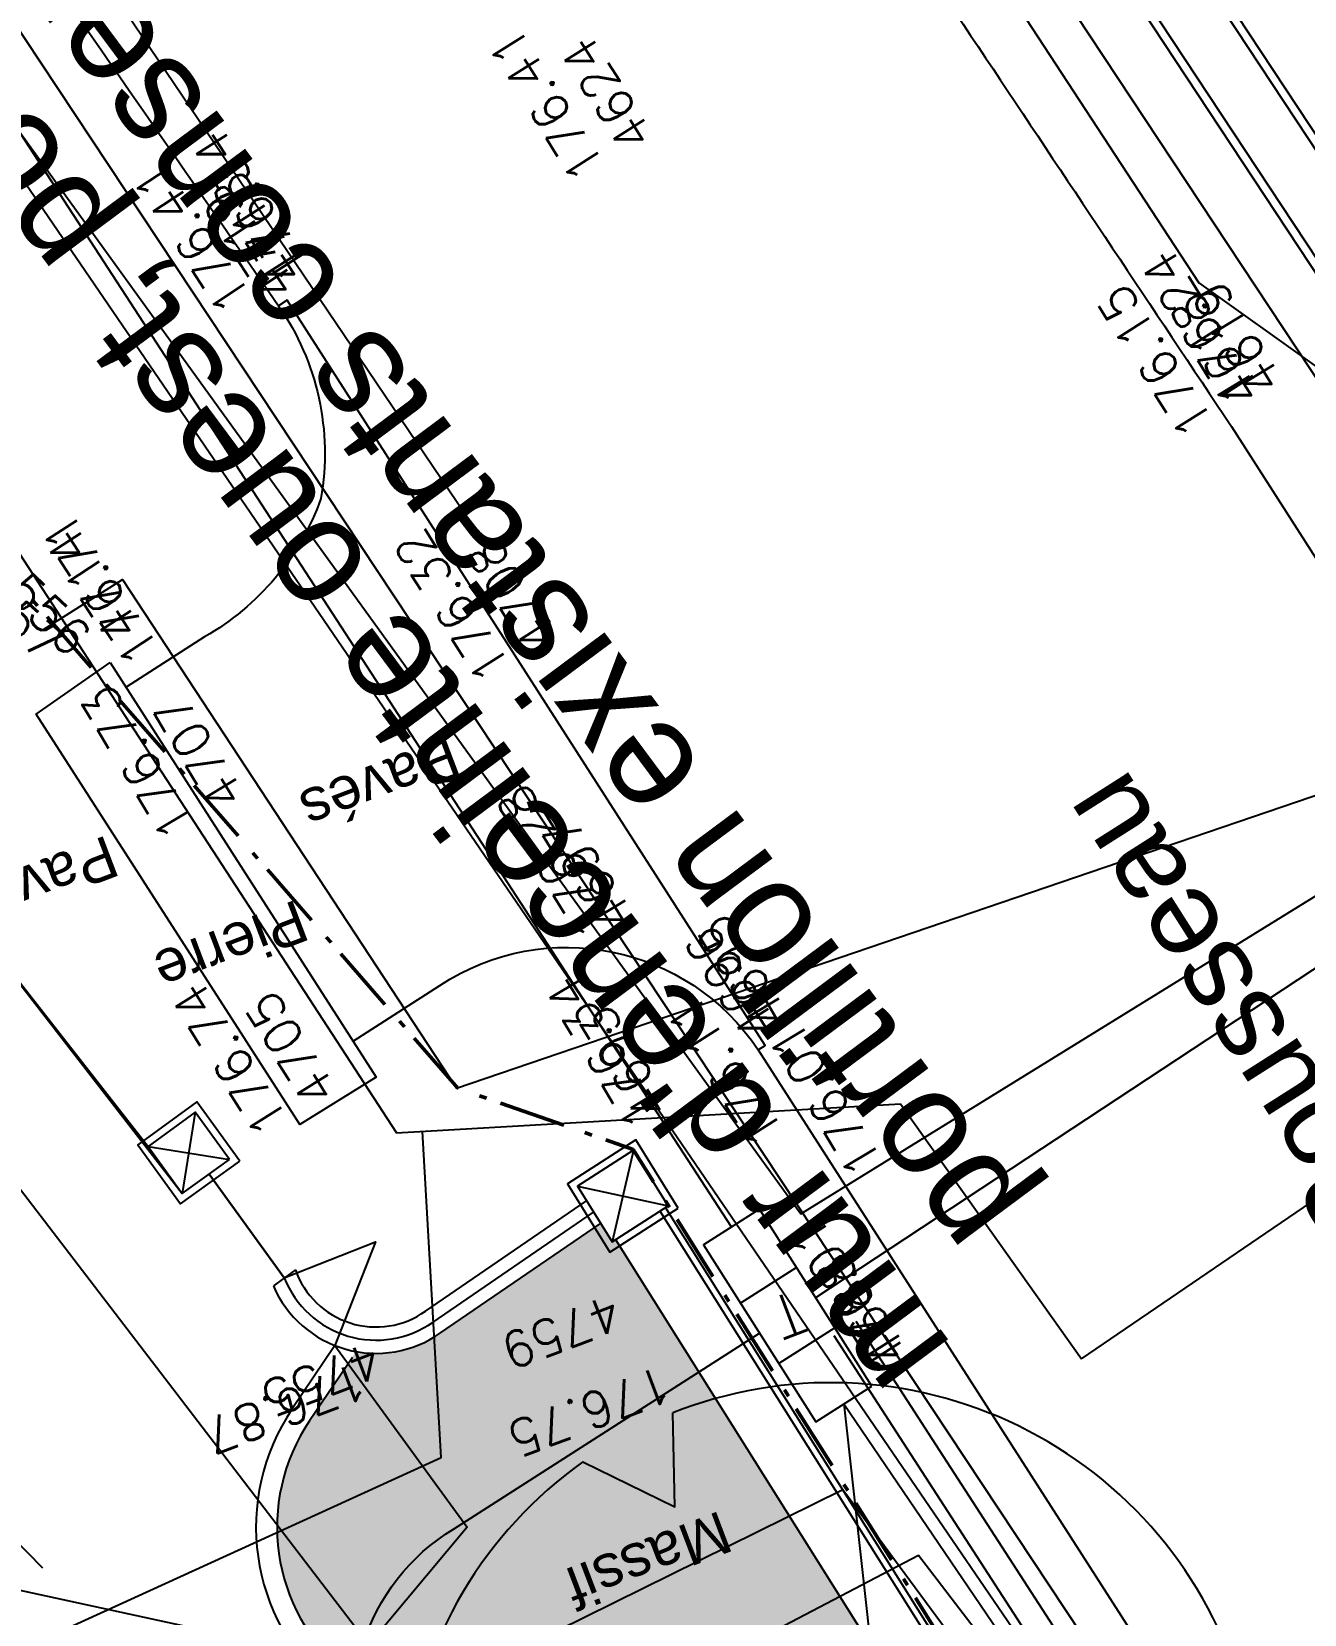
# Model space of a CAD drawing. Header units: centimetres. Extents: x 212517 to 243222, y -357108 to -330212.
# Drawn here: x 234061 to 235267, y -340138 to -338639 of the extents above; entities that cross this region are included whole.
import ezdxf
from ezdxf.enums import TextEntityAlignment as Align
from ezdxf.lldxf.tags import DXFTag

# ---------------------------------------------------------------- set-up
doc = ezdxf.new("R2010")
doc.units = ezdxf.units.CM
doc.linetypes.add('Style de ligne -15', pattern=[2.0832800000000002, 1.25, -0.41656, 0.1388600000000001, -0.2778600000000001])
doc.layers.get('0').update_dxf_attribs({"color": 252})
for name, color, linetype in [('0-EDL-Limite de propriété', 252, 'Continuous'), ('CAB_SSL', 252, 'Continuous'), ('DWG_280-140115-P - Général', 252, 'Continuous'), ('EDF_SSL', 252, 'Texte-Electricite'), ('Fond topo - CLO_MUR', 252, 'Continuous'), ('Fond topo - EDF', 252, 'Continuous'), ('Fond topo - PTT', 252, 'Continuous'), ('Fond topo - PTT_TXT', 252, 'Continuous'), ('Fond topo - SOL', 252, 'Continuous'), ('Fond topo - VEG_TXT', 252, 'Continuous'), ('Fond topo - VOI_NOM', 252, 'Continuous'), ('Fond topo - VOI_TXT', 252, 'Continuous'), ('Fond topo - Z_500', 252, 'Continuous'), ('GAZ_SSL', 252, 'Texte-GAZ'), ('prlm-VRD', 2, 'Continuous'), ('SA - arbre', 252, 'Continuous'), ('SA - bordure', 252, 'Continuous'), ('SA - bât D', 252, 'Continuous'), ('SA - CAB-réso', 252, 'Continuous'), ('SA - couvre sol', 252, 'Continuous'), ('SA - EDF-réso', 252, 'Texte-BT'), ('SA - enrobé', 252, 'Continuous'), ('SA - EVMV', 252, 'Continuous'), ('SA - GAZ-réso', 252, 'Texte-GAZ'), ('SA - PTT-réso', 252, 'Texte-Telecom'), ('TELECOM_SSL', 252, 'Texte-Telecom')]:
    doc.layers.add(name, color=color, linetype=linetype)
for name, color, linetype, plot in [('Fond topo - N', 252, 'Continuous', False), ('Fond topo - NCACHE', 252, 'Continuous', False), ('Fond topo - ZCACHE', 252, 'Continuous', False)]:
    doc.layers.add(name, color=color, linetype=linetype, plot=plot)
doc.layers.add('Fond topo - P', color=252, linetype='Continuous', lineweight=50)
doc.layers.add('Fond topo - VOI', color=252, linetype='Continuous', lineweight=25)
doc.styles.add('2000_ARIAL', font='arial.ttf', dxfattribs={"height": 0.400000006})
doc.styles.add('Futura Std Book', font='')
doc.styles.add('Lignes', font='arial.ttf', dxfattribs={"height": 0.35})
doc.styles.add('LignesA', font='arial.ttf', dxfattribs={"height": 0.349999994})
doc.styles.add('SIMPLEX', font='simplex_.ttf', dxfattribs={"height": 1.25})
doc.styles.get('Futura Std Book').set_extended_font_data('Futura Std Book')
tags = doc.linetypes.add('L16', pattern=[0.37500001490116125, 0.300000011920929, -0.07500000298023224]).pattern_tags.tags
tags[6:7] = [DXFTag(74, 4), DXFTag(75, 0), DXFTag(340, '0'), DXFTag(46, 0.0), DXFTag(50, 0.0), DXFTag(44, 0.0), DXFTag(45, 0.0)]
tags[4:5] = [DXFTag(74, 4), DXFTag(75, 0), DXFTag(340, '0'), DXFTag(46, 0.0), DXFTag(50, 0.0), DXFTag(44, 0.0), DXFTag(45, 0.0)]
tags = doc.linetypes.add('L8', pattern=[0.22500000894069674, 0.1500000059604645, -0.07500000298023224]).pattern_tags.tags
tags[6:7] = [DXFTag(74, 4), DXFTag(75, 0), DXFTag(340, '0'), DXFTag(46, 0.0), DXFTag(50, 0.0), DXFTag(44, 0.0), DXFTag(45, 0.0)]
tags[4:5] = [DXFTag(74, 4), DXFTag(75, 0), DXFTag(340, '0'), DXFTag(46, 0.0), DXFTag(50, 0.0), DXFTag(44, 0.0), DXFTag(45, 0.0)]
tags = doc.linetypes.add('Texte-BT', pattern='A,5,-0.25,["BT",Lignes,S=1,R=0,X=0,Y=-0.18],-1.25', length=6.5).pattern_tags.tags
tags[15:16] = [DXFTag(74, 4), DXFTag(75, 0), DXFTag(340, '0'), DXFTag(46, 0.0), DXFTag(50, 0.0), DXFTag(44, 0.0), DXFTag(45, 0.0)]
tags[4:5] = [DXFTag(74, 4), DXFTag(75, 0), DXFTag(340, '0'), DXFTag(46, 0.0), DXFTag(50, 0.0), DXFTag(44, 0.0), DXFTag(45, 0.0)]
tags = doc.linetypes.add('Texte-Electricite', pattern='A,5,-0.25,["ELEC",Lignes,S=1,R=0,X=0,Y=-0.18],-1.25', length=6.5).pattern_tags.tags
tags[15:16] = [DXFTag(74, 4), DXFTag(75, 0), DXFTag(340, '0'), DXFTag(46, 0.0), DXFTag(50, 0.0), DXFTag(44, 0.0), DXFTag(45, 0.0)]
tags[4:5] = [DXFTag(74, 4), DXFTag(75, 0), DXFTag(340, '0'), DXFTag(46, 0.0), DXFTag(50, 0.0), DXFTag(44, 0.0), DXFTag(45, 0.0)]
tags = doc.linetypes.add('Texte-GAZ', pattern='A,5,-0.25,["GAZ",Lignes,S=1,R=0,X=0,Y=-0.18],-1.25', length=6.5).pattern_tags.tags
tags[15:16] = [DXFTag(74, 4), DXFTag(75, 0), DXFTag(340, '0'), DXFTag(46, 0.0), DXFTag(50, 0.0), DXFTag(44, 0.0), DXFTag(45, 0.0)]
tags[4:5] = [DXFTag(74, 4), DXFTag(75, 0), DXFTag(340, '0'), DXFTag(46, 0.0), DXFTag(50, 0.0), DXFTag(44, 0.0), DXFTag(45, 0.0)]
tags = doc.linetypes.add('Texte-HT', pattern='A,5,-0.25,["HT",Lignes,S=1,R=0,X=0,Y=-0.18],-1.25', length=6.5).pattern_tags.tags
tags[15:16] = [DXFTag(74, 4), DXFTag(75, 0), DXFTag(340, '0'), DXFTag(46, 0.0), DXFTag(50, 0.0), DXFTag(44, 0.0), DXFTag(45, 0.0)]
tags[4:5] = [DXFTag(74, 4), DXFTag(75, 0), DXFTag(340, '0'), DXFTag(46, 0.0), DXFTag(50, 0.0), DXFTag(44, 0.0), DXFTag(45, 0.0)]
tags = doc.linetypes.add('Texte-Telecom', pattern='A,5,-0.25,["TEL",Lignes,S=1,R=0,X=0,Y=-0.18],-1.25', length=6.5).pattern_tags.tags
tags[15:16] = [DXFTag(74, 4), DXFTag(75, 0), DXFTag(340, '0'), DXFTag(46, 0.0), DXFTag(50, 0.0), DXFTag(44, 0.0), DXFTag(45, 0.0)]
tags[4:5] = [DXFTag(74, 4), DXFTag(75, 0), DXFTag(340, '0'), DXFTag(46, 0.0), DXFTag(50, 0.0), DXFTag(44, 0.0), DXFTag(45, 0.0)]
tags = doc.linetypes.add('Texte-TelecomA', pattern='A,5,-0.25,["TEL",LignesA,S=1,R=0,X=0,Y=-0.18],-1.25', length=6.5).pattern_tags.tags
tags[15:16] = [DXFTag(74, 4), DXFTag(75, 0), DXFTag(340, '0'), DXFTag(46, 0.0), DXFTag(50, 0.0), DXFTag(44, 0.0), DXFTag(45, 0.0)]
tags[4:5] = [DXFTag(74, 4), DXFTag(75, 0), DXFTag(340, '0'), DXFTag(46, 0.0), DXFTag(50, 0.0), DXFTag(44, 0.0), DXFTag(45, 0.0)]

# ---------------------------------------------------------------- blocks, each defined once
blk = doc.blocks.new('Groupe-93-1')
at = {"linetype": 'Style de ligne -15', "lineweight": 50, "ltscale": 50.8, "flags": 128}
blk.add_lwpolyline([(4010.377704961063, -47960.29143869193), (3755.414382130862, -44721.11884032996), (3755.414382130862, -44721.11884032996), (3756.773282105685, -44329.8018404177), (3880.931782061816, -43949.69744035514), (4137.430382163288, -43638.17594043525), (4471.636282140971, -43429.8099404505), (5106.567282135249, -43185.50304033072), (8279.371082122088, -41974.78904029639), (10046.22478211618, -41302.20724031241), (11818.78798213697, -40629.65554029257), (12515.6316242764, -40375.71221544059), (12470.15578206277, -38996.33853999885), (12380.37218211389, -38397.83494045051), (12782.36019976831, -38155.13044368537), (12782.36019976831, -38155.13044368537), (13203.15428753591, -37842.1723362139), (13013.29358206487, -37595.42764035972), (14081.43508215642, -36782.12464029105), (14501.13751466966, -36460.24630443366), (14495.16808214879, -36452.5175403765), (14834.32158213353, -36191.17934028419), (14839.99478233552, -36198.52456561835), (16130.40128212667, -35209.80024024756), (16136.50761571622, -35217.71937476905), (16472.44228208757, -34959.21094037803), (16671.78109403348, -34801.06746370108), (17355.87005024648, -34273.57605973991), (18231.377594311, -34360.18562337668), (19438.43093314862, -35798.34990131171), (19890.16948211885, -36316.51764032157), (20056.14294272161, -36374.42675067695), (20713.36528325772, -37417.69704200538), (20981.1790333817, -37823.86228057654), (21144.10848065114, -38091.41473781379), (21380.93455877995, -38501.10641652854), (21515.93978133893, -38776.86723872931), (21676.35969768262, -39172.45101110252), (21888.30210343099, -39776.94537421973), (22130.35028215146, -40561.43324023993), (22375.4996798346, -41423.39243203909), (22608.21988213754, -42207.67824041159)], dxfattribs=at)
blk = doc.blocks.new('EDF02')
at = {"ltscale": 2}
for p, q in [((0.875, 2.75), (0.875, 2.95)), ((-0.875, 2.25), (0.875, 2.75)), ((0, 1.535431), (0, 2.5)), ((-0.875, 2.25), (-0.875, 2.05)), ((0.978086, 1.392164), (0.895804, 1.204402)), ((1.125, 1.349688), (1.125, 1.178214)), ((1.271914, 1.392164), (1.354196, 1.204402)), ((0, 0.15), (0, 0.9586370000000001))]:
    blk.add_line(p, q, dxfattribs=at)
for centre, radius in [((1.125, 1.625), 0.2), ((0, 0), 0.15)]:
    blk.add_circle(centre, radius, dxfattribs=at)
blk.add_arc((0.557686, 1.79611), 0.574625, 2.870977029506814, 166.0535219962534, dxfattribs=at)
at = {"style": 'SIMPLEX'}
blk.add_text('W', height=0.4, dxfattribs=at).set_placement((0, 1.217323), align=Align.MIDDLE_CENTER)
blk = doc.blocks.new('PTOPO')
at = {"layer": 'Fond topo - NCACHE', "style": 'SIMPLEX'}
blk.add_attdef('MAT', text='', height=0.34, dxfattribs=at).set_placement((0.09999999986030161, -0.09999999962747097), align=Align.TOP_LEFT)
at = {"layer": 'Fond topo - ZCACHE', "style": 'SIMPLEX'}
blk.add_attdef('ALT', (0.09999999986030161, 0.09999999962747097), '', height=0.34, dxfattribs=at)
blk = doc.blocks.new('PTT06')
at = {"ltscale": 2}
for p, q in [((-0.17, -0.5), (-0.17, 0.5)), ((0.17, -0.5), (0.17, 0.5))]:
    blk.add_line(p, q, dxfattribs=at)
at = {"ltscale": 2, "flags": 128}
blk.add_lwpolyline([(-0.5, -0.5), (0.5, -0.5), (0.5, 0.5), (-0.5, 0.5)], close=True, dxfattribs=at)
blk = doc.blocks.new('PTT99')
at = {"style": 'SIMPLEX'}
blk.add_text('T', height=0.4, dxfattribs=at).set_placement((0, 0), align=Align.MIDDLE_CENTER)
blk = doc.blocks.new('A$C1F970F0F')
at = {"layer": 'SA - couvre sol'}
h = blk.add_hatch(dxfattribs=at)
h.set_pattern_fill('PELOUSE6', color=256, scale=20.0000003, angle=-10.72360141139323, style=0, pattern_type=2)
h.set_pattern_definition([(349.2763985886067, (-277130161.1279894, -473864756.7787022), (22.32856350872324, 117.9043497231417), [37.5000005625, -202.5000030375]), (79.27639858860677, (-277130147.3110734, -473864759.3953308), (-235.8086994462835, 44.65712701744649), [15.000000225, -105.000001575]), (79.27639858860677, (-277130138.0997961, -473864761.1397498), (-235.8086994462835, 44.65712701744649), [15.000000225, -105.000001575]), (79.27639858860677, (-277130142.7054347, -473864760.2675403), (-235.8086994462835, 44.65712701744649), [18.75000028125, -101.25000151875]), (112.9664661186067, (-277130151.916716, -473864758.5231205), (-191.1515722884832, 280.4658259369293), [12.00000018, -420.7461593111922]), (45.58633105860677, (-277130133.4941673, -473864762.0119574), (22.32856353476547, 117.9043498154048), [12.00000018, -420.7461593111923]), (45.58633105860677, (-277130124.2828801, -473864763.7563783), (22.32856353476547, 117.9043498154048), [26.00000039, -406.6661590999923]), (112.9664661186067, (-277130161.1279894, -473864756.7787022), (-191.1515722884832, 280.4658259369293), [26.00000039, -406.6661590999922]), (349.2763985886067, (-277130073.3609553, -473864750.4999832), (22.32856350872324, 117.9043497231417), [44.42455106636825, -195.5754525336318]), (349.2763985886067, (-277130085.1249766, -473864728.4255323), (22.32856350872324, 117.9043497231417), [82.81008944215131, -56.09585564143782, 43.07431864611476, -58.01973967029608]), (349.2763985886067, (-277130096.7337571, -473864706.3804808), (22.32856350872324, 117.9043497231417), [119.4799495921992, -46.28746189431191, 29.47870124218051, -44.75389087130835]), (349.2763985886067, (-277130108.4191755, -473864684.3209158), (22.32856350872324, 117.9043497231417), [100.4611429069171, -139.5388606930829]), (349.2763985886067, (-277130104.5097786, -473864665.2146754), (22.32856350872324, 117.9043497231417), [65.56973938354608, -174.4302642164539])])
edge = h.paths.add_edge_path()
edge.add_line((7646.833733000393, 9004.239187634612), (7477.034909394343, 8929.894142197196))
edge.add_arc((7434.696929002223, 9026.329550800418), 105.3199535518038, 248.6552803840878, 293.7028870098457, ccw=False)
edge.add_line((7396.362750401272, 8928.233764092513), (7340.429076437112, 8871.198932294612))
edge.add_arc((7468.942843810095, 8745.1663500336), 180.0000005438222, 135.5584717013493, 219.3767829141741)
edge.add_arc((4686.176288028108, 6461.26392506193), 3419.999998216231, 12.585048785930383, 39.37678309475541, ccw=False)
edge.add_line((8024.006178657112, 7206.442835890936), (8219.509561664872, 7248.890723525209))
edge.add_arc((8223.753109693258, 7229.346100284074), 19.99999993767855, 12.249983647925774, 102.24998416524511, ccw=False)
edge.add_arc((4686.176201344639, 6461.263923183918), 3640.000084590873, -4.615344787991717, 12.24998357604062, ccw=False)
edge.add_arc((8294.437943437548, 6169.977445866316), 20.00000014751522, -94.6153446132571, -4.615344959063975, ccw=False)
edge.add_line((8292.82862597217, 6150.04229846682), (8093.418862683157, 6166.140179817832))
edge.add_arc((4686.175363890326, 6461.264035144361), 3420.000928369583, -9.235443775684189, -4.9504103777057935, ccw=False)
edge.add_line((8061.843408481891, 5912.381895936595), (8521.34448288443, 5951.967918737956))
edge.add_line((8521.34448288443, 5951.967918737956), (8610.609832601514, 4915.805915142612))
edge.add_line((8610.609832601513, 4915.805915142613), (8112.455023229381, 4872.889881516216))
edge.add_line((8112.455023229382, 4872.889881516216), (8135.919816270769, 4600.518498862564))
edge.add_line((8135.919816270769, 4600.518498862564), (8634.074625419682, 4643.434532436447))
edge.add_line((8634.074625419682, 4643.434532436448), (8744.797991940773, 3358.19512460702))
edge.add_line((8744.797991940773, 3358.195124607019), (8246.754370085053, 3315.288669890853))
edge.add_line((8246.754370085053, 3315.288669890853), (8265.505759157297, 3110.932708469081))
edge.add_line((8265.505759157297, 3110.932708469081), (8762.178919040502, 3156.443199355649))
edge.add_line((8762.178919040503, 3156.443199355648), (8787.07957847176, 2867.404761880945))
edge.add_line((8787.07957847176, 2867.404761880946), (8288.924769134286, 2824.48872843756))
edge.add_line((8288.924769134286, 2824.48872843756), (8303.969088563064, 2649.859355084878))
edge.add_line((8303.969088563066, 2649.859355084878), (8345.097518516532, 2658.459544537745))
edge.add_line((8345.097518516532, 2658.459544537744), (8336.330575091022, 2700.556345111646))
edge.add_line((8336.330575091022, 2700.556345111646), (9020.027266334513, 2842.897281088713))
edge.add_line((9020.027266334513, 2842.897281088713), (8947.20038422563, 3719.594510961972))
edge.add_line((8947.20038422563, 3719.594510961972), (8931.509215578299, 3908.486354448317))
edge.add_line((8931.509215578299, 3908.486354448317), (8875.194980365228, 4578.069331261042))
edge.add_line((8875.194980365228, 4578.069331261042), (8827.905410799856, 5026.715447751275))
edge.add_line((8827.905410799856, 5026.715447751276), (8772.223263227552, 5502.243613790299))
edge.add_arc((1776.092496253554, 4752.857531580154), 7036.151306560315, 6.113889428418106, 17.84258743998169)
edge.add_line((8473.81835812193, 6908.75490576587), (8366.257456928231, 7197.474337847268))
edge.add_line((8366.257456928231, 7197.474337847267), (7657.937547416321, 8986.453584762252))
edge.add_line((7657.937547416321, 8986.453584762254), (7654.260125354509, 8985.031741399463))
edge.add_line((7654.260125354508, 8985.031741399462), (7646.833733000392, 9004.23918763461))
at = {"layer": 'SA - EVMV'}
h = blk.add_hatch(dxfattribs=at)
h.set_pattern_fill('_USER', color=256, scale=74.99999999999999, angle=-55.72360141139323, style=0, pattern_type=0)
h.set_pattern_definition([(304.2763985886068, (-277130161.1279894, -473864756.7787022), (61.97477650275113, 42.238928459823), [])])
h.paths.add_polyline_path([(6137.262643169798, 3161.503242351281), (5258.989506963931, 4651.014984356799), (5823.535050065982, 5411.828376675677), (6009.896409179055, 5810.580329425578), (6042.353956317322, 6037.937811191567), (5791.842057863324, 7412.226220178691), (5768.869517604411, 9187.383885517163), (6965.043931057882, 9781.279833201925), (7125.730307530321, 8202.475428701919), (7356.548247893039, 6578.483473019976), (7421.051285208732, 6215.102708379585), (8728.798868082513, 6201.995811803044), (8825.59209412568, 5455.189202343771), (8884.907463838514, 4910.231636065007), (8937.364138919358, 4349.844162727043), (8990.109761245629, 3720.436779551583), (8238.933497559277, 3575.005023445903)])
at = {"layer": 'CAB_SSL', "elevation": 9.999999999999998e-08, "flags": 128}
blk.add_lwpolyline([(6357.382244577097, 13665.38073194157), (7167.913824917828, 10363.14942354549), (8524.013620640386, 7263.625340563319), (9014.566115532376, 5048.241415424802), (9331.65736662798, 4494.516644608388), (9609.924565656824, 1526.374867392593)], dxfattribs=at)
at = {"layer": 'DWG_280-140115-P - Général', "ltscale": 127, "elevation": 9.999999999999998e-08, "flags": 128}
blk.add_lwpolyline([(8155.670945187342, 10395.47100674647), (8577.82459481945, 9389.229434195659), (9226.941432546037, 10145.80191295458)], dxfattribs=at)
at = {"layer": 'EDF_SSL', "linetype": 'Texte-BT', "elevation": 9.999999999999998e-08, "flags": 128}
for points in [[(5612.361391073044, 14363.46747980959), (6246.532781220194, 13724.25700317935), (6357.382244577097, 13665.38073194157), (7195.027007582705, 10458.01868437479), (7167.913824917828, 10363.14942354549), (7274.310781860213, 10315.81191209642), (8525.555799840666, 7339.85704681924), (8524.013620640386, 7263.625340563319)], [(7452.891098612286, 11695.97085815023), (7921.218968775603, 10737.36851991115), (7990.748050750329, 10689.52969865439), (8369.8120951843, 9774.06991786791), (8464.360650719915, 9675.264277285976), (8584.861063231538, 9347.334879666161), (8726.841499467673, 9401.346985545568)], [(7232.935040300952, 9655.143453500785), (7315.129381621274, 9687.931664520676), (7536.664181495606, 9155.529362628535), (8631.934737706468, 9311.112943032), (8746.313669025232, 9033.772971055563), (9108.661892501654, 9203.194825993789), (9799.860227664114, 10032.9709497044), (9799.64559392675, 10108.91675666014), (9924.141573503728, 10257.5862033718)]]:
    blk.add_lwpolyline(points, dxfattribs=at)
at = {"layer": 'EDF_SSL', "linetype": 'Texte-HT', "flags": 128}
blk.add_lwpolyline([(1687.553375073169, 9832.84013718641), (5304.747480811337, 11690.98238933287), (5929.92045222389, 12014.55929633243, -0.3379436446975143), (6816.087193716939, 11610.51221649872), (7656.806176655195, 9662.775696735422)], format="xyb", dxfattribs=at)
at = {"layer": 'EDF_SSL', "linetype": 'Texte-HT', "elevation": 9.999999999999998e-08, "flags": 128}
for points in [[(6809.06977133896, 11267.60550528924), (6814.172541232183, 11155.27401633318), (7834.919499993589, 8977.908590905341), (8874.489624257154, 9375.960496808812), (8840.315356218927, 9595.45774645952), (9230.834864727993, 10032.76259653276), (9466.395788519589, 10101.76592570698), (9484.60247705198, 10372.88400549336)], [(7867.261270792585, 8868.104228395692), (8131.697466299865, 8219.97345566019), (8940.495243250536, 8240.690668093965)], [(7844.113743169343, 8858.660078582143), (8115.073774318732, 8194.539442582689), (8941.135403889582, 8215.69886552869)]]:
    blk.add_lwpolyline(points, dxfattribs=at)
at = {"layer": 'Fond topo - CLO_MUR', "linetype": 'L8', "ltscale": 2, "flags": 128}
for points in [[(8108.67715298863, 10815.864266761), (8543.85491444964, 9777.047807777271)], [(8056.91113756041, 10794.5014874488), (8492.729828584474, 9754.155060212446)]]:
    blk.add_lwpolyline(points, dxfattribs=at)
at = {"layer": 'Fond topo - CLO_MUR', "ltscale": 2, "flags": 128}
for points in [[(8117.597352663257, 10815.21822685815), (8549.506536543764, 9783.961190855318)], [(8051.041988346024, 10787.75218456932), (8483.793687327205, 9754.536346871793)], [(7024.124514346554, 9571.575350469044), (7239.111574831612, 9155.619306770888)], [(7289.010969059665, 9179.088164894347), (7262.580432867897, 9105.719912583041)], [(7239.111574831612, 9155.619306770888), (7312.47982709595, 9129.1887707065)], [(7342.762054097051, 9009.348459506178), (7291.122638589533, 9119.143982819647)], [(7690.384719309452, 9066.492687750166), (7654.280929087405, 8984.977935279381)], [(7631.890836051616, 9042.887144116317), (7712.774812488735, 9008.583479170418)], [(7354.496283254237, 9014.867343258964), (7331.131918394843, 9003.87853317078)], [(8142.006759480114, 7919.151573156228), (7896.9273664281, 8531.756417359402), (7710.14649404737, 9007.52280602679)]]:
    blk.add_lwpolyline(points, dxfattribs=at)
for points in [[(7321.793410210769, 9125.83360016557), (7292.366139554842, 9188.401748017832), (7229.797991716794, 9158.97447731182), (7259.22526237272, 9096.406329459558)], [(7721.791496984575, 9004.673704021232), (7694.352118705701, 9075.642264898042), (7622.874151389407, 9046.796919012648), (7650.313529708485, 8975.82835822301)]]:
    blk.add_lwpolyline(points, close=True, dxfattribs=at)
at = {"layer": 'Fond topo - CLO_MUR', "linetype": 'L8', "ltscale": 2, "flags": 128}
for points in [[(7312.47982709595, 9129.1887707065), (7289.010969059665, 9179.088164894347), (7239.111574831612, 9155.619306770888), (7262.580432867897, 9105.719912583041)], [(7712.774812488735, 9008.583479170418), (7690.384719309452, 9066.492687750166), (7631.890836051616, 9042.887144116317), (7654.280929087405, 8984.977935279381)]]:
    blk.add_lwpolyline(points, close=True, dxfattribs=at)
at = {"layer": 'Fond topo - CLO_MUR', "ltscale": 2, "flags": 128}
for points in [[(7354.496283254237, 9014.867343258964, 0.4991163228071407), (7468.343097331242, 8953.394260149975), (7637.80950670253, 9027.579233590672)], [(7331.131918394843, 9003.87853317078, 0.4768351130088113), (7478.562375065139, 8930.5773551107), (7646.833733000393, 9004.239187634612)], [(7704.479360740801, 9004.725410312763), (7890.729045339652, 8530.312057839654), (8115.455379568418, 7961.560565646816), (8412.913018683557, 7215.462729028824), (8521.066426186046, 6925.152866816355, -0.05126087498175574), (8821.93887091529, 5507.568869198057, 0.004928567174635756), (8877.50638213524, 5033.019703958378, -0.01070257213543329), (8925.020301420172, 4582.245141237843), (8981.335464558413, 3912.651155894359), (9069.429617869233, 2852.165001627135)], [(7657.937547416321, 8986.453584762254), (7844.207263381278, 8511.989208482148), (8068.98201355978, 7943.115181745586), (8366.257456928231, 7197.474337847267), (8473.81835812193, 6908.75490576587, -0.05122082305910179), (8772.22326322755, 5502.243613790299, 0.004928567095368873), (8827.905410799856, 5026.715447751276, -0.01070257210499887), (8875.194977716645, 4578.06936294775), (8931.509215578299, 3908.486354448317), (9020.027266334513, 2842.897281088713)]]:
    blk.add_lwpolyline(points, format="xyb", dxfattribs=at)
at = {"layer": 'Fond topo - CLO_MUR', "linetype": 'L16', "ltscale": 2, "flags": 128}
blk.add_lwpolyline([(7342.762054097051, 9009.348459506178, 0.4864016188804045), (7473.455989092387, 8941.987231715357), (7642.321619897558, 9015.909210793485)], format="xyb", dxfattribs=at)
at = {"layer": 'Fond topo - SOL', "linetype": 'L16', "ltscale": 2, "flags": 128}
blk.add_lwpolyline([(7824.22231697097, 9137.887069298855), (7831.610917367731, 9140.86701789681), (7517.869817831473, 9918.768872431378), (7508.686877816994, 9915.065235891767)], dxfattribs=at)
blk.add_lwpolyline([(7289.041449810399, 9612.677530964242), (7463.658153859145, 9179.726100506143), (7384.359973353557, 9149.16612847146), (7210.965233823678, 9577.719377540294)], close=True, dxfattribs=at)
at = {"layer": 'Fond topo - VOI', "ltscale": 2, "flags": 128}
for points in [[(5639.884015980822, 14282.76898646135), (6179.074060184528, 13730.4134533185, -0.005078430071305425), (6343.1483697738, 13545.11763264016, -0.01498965990198168), (6396.182976463164, 13480.14751606638, -0.008052881892180013), (6924.298623853121, 12768.62846445145, -0.02502080065405084), (7078.852120834868, 12528.76074308369, -0.01315237506544015), (7305.49723599993, 12109.95947007773, -0.01622344874307645), (7469.001968976629, 11760.20271195122, -0.0002441829907726637), (7504.611965031092, 11676.9913265394, -2.386900651964397e-05), (7868.449045659429, 10825.54154632405, -0.0004607339102045271), (8056.526262906224, 10384.2208908691, -0.0002713929879899899), (8374.720241644169, 9634.540919018482), (8900.918350322725, 8327.998671989055), (9181.050253584182, 7639.776394233361), (9227.846231822321, 7515.619963970066, -0.01912067303515585), (9430.073626438107, 6877.215983667462, -0.01912067306015491), (9582.936642438128, 6225.227902062202, -0.006135088442580186), (9621.373155263293, 6013.751243740732, -0.006135088374511259), (9654.60896875709, 5801.395117808072), (9743.87632691115, 5167.316416374032), (9926.38109093471, 3640.55347439608), (10105.54692394565, 2112.741898849393), (10117.19406944453, 2013.422494900099)], [(4974.180748956663, 13681.55727727677, -0.004073578824239929), (5334.104659312587, 13318.52312116093, -0.005091862928308961), (5616.680765067635, 13022.85754697222, -9.368603549244325e-06), (5773.481467263769, 12855.40613916547, -0.0007851857836684545), (5775.34934817947, 12853.40498797651, -0.001040910485998314), (5794.038974668617, 12833.23470872063, -0.0001738663862528856), (5905.637918196996, 12712.20615305697, -0.007978708804341926), (5930.856262017081, 12683.94600032286, -0.0005763400993305029), (6273.206442158938, 12286.82899023567, -0.02815655423438036), (6482.787638926889, 12013.42650958062, -0.01763569791586862), (6775.941698789972, 11548.37791996691, -0.000541301468032518), (6814.026604303914, 11468.73784406458, -0.006012776447750499), (6817.361046969459, 11461.52366308416, -5.138948095869795e-05), (6864.046616589614, 11357.2144082674), (7218.223329611569, 10565.64434528882, -0.0001980392910907036), (7306.301987965375, 10368.57575363696, -8.607788520163729e-05), (7508.686877816994, 9915.065235891767, -0.1976987917987335), (7514.213131178619, 9728.106555647766, -0.1775603839239302), (7381.550448627911, 9619.88360088743), (7299.48436979041, 9586.784950035473)], [(7448.450433764484, 9217.432711513125), (7539.169354248895, 9254.021201034155, -0.411890888850125), (7824.22231697097, 9137.887069298855), (8287.770111103759, 7988.350156011345), (8696.41221682632, 6949.435703785932, -0.009319693279761941), (8789.439244110767, 6627.154401508205, -0.01707772057230449), (8830.86356864756, 6448.808012521618, -0.000554527928286707), (8873.68187850096, 6229.667676407851, -0.0005180132443277144), (8919.015206144883, 5994.98200582825, -0.00859422759592498), (8952.762000990348, 5801.39796927215, -0.004910682200987315), (9002.649081868538, 5461.150324703362, -0.001414814898365252), (9039.816559474872, 5201.623733881948, -0.003197382407561027), (9055.202987608423, 5086.637645854155, -5.007487638658802e-05), (9076.914827375647, 4915.954698811935, -2.710702401842055e-05), (9116.97421439334, 4600.645434950908, -0.003004064802647913), (9148.450255532847, 4340.281352213291, -0.001786606044778537), (9197.178037105623, 3902.011113522749), (9362.085816023537, 2037.254320594023), (9378.303941611852, 1858.888859066608)]]:
    blk.add_lwpolyline(points, format="xyb", dxfattribs=at)
at = {"layer": 'GAZ_SSL', "linetype": 'Texte-GAZ', "elevation": 9.999999999999998e-08, "flags": 128}
blk.add_lwpolyline([(-10544.31541955609, 4849.463266287231), (-2844.361894995576, 6215.21841119217), (-619.059840477988, 6565.404650589751), (-558.7307695276991, 6580.824982418972), (-429.4804532838041, 7139.21704900553), (-208.0795472043819, 8868.909145672174), (360.6838398219811, 9157.908141542406), (425.0188701159018, 9327.634198507636), (4535.248673246207, 11485.07622468802), (4713.322312771974, 11477.46920417039), (5559.734467376861, 11914.17321717021), (6091.203610633145, 12178.61605624058), (6292.964946063797, 12126.43026770143), (6627.254129528154, 11179.86214373141), (7472.768662736402, 9124.4680223983), (7947.08689338462, 9062.48922912452), (8070.821797205262, 8793.497098507169), (8796.806101210752, 9110.108422938276), (9553.586430744355, 9252.290517349746)], dxfattribs=at)
at = {"layer": 'SA - arbre', "ltscale": 3.900000095367432, "elevation": 9.999999999999998e-08, "flags": 128}
blk.add_lwpolyline([(7588.325136828858, 8785.416821219538), (7666.139319703208, 8727.228737311101), (7680.63301184212, 8815.084050965983)], dxfattribs=at)
at = {"layer": 'SA - arbre', "ltscale": 3.900000095367432}
for start, end in [(5.615758544138957, 100.9551486135385), (114.6790985122949, 210.1704842050026)]:
    blk.add_arc((7757.743036016922, 8416.722113839649), 405.7559995999999, start, end, dxfattribs=at)
at = {"layer": 'SA - bordure', "elevation": 9.999999999999998e-08, "flags": 128}
for points in [[(7377.912303133283, 8937.40151477274), (7326.935044620447, 8885.998822022075, 0.3845585408183712), (7314.344701010286, 8618.282882064921, -0.1189188540116698), (8008.762250838065, 7182.667072578358), (8223.753109561545, 7229.346100214229, -0.07372200130540935), (8294.437943580353, 6169.977445744485), (8075.151323516688, 6187.679939009729, -0.02205204452703436), (8037.882685746923, 5890.243598312279), (8503.13493187769, 5930.325084689469), (8588.966998930831, 4934.01546626738), (8090.812189541371, 4891.099432549477), (8117.710265218964, 4578.875665201762), (8615.865074373425, 4621.791698679806), (8723.15515827564, 3376.404675635948), (8225.000348897962, 3333.488642105389), (8247.416687791472, 3089.191408542678), (8743.978728049058, 3134.691717514314), (8765.436744783749, 2885.614312914206), (8267.281935446275, 2842.698279470821), (8284.250231979246, 2645.736029715545)], [(7392.113082992906, 8923.318267660961), (7341.13582448007, 8871.915574910294, 0.3845585402556451), (7329.804515241603, 8630.971228842569, -0.1174364388792178), (8024.006177272055, 7206.44283558451), (8219.509561664872, 7248.890723525209, -0.414213566390127), (8243.29773292261, 7233.589648125115, -0.07372200136814289), (8314.373090861136, 6168.368128277893, -0.4142135693190591), (8292.82862597217, 6150.04229846682), (8093.418862683158, 6166.140179817832, -0.01869916432319161), (8061.843408481891, 5912.381895936595), (8521.34448288443, 5951.967918737956), (8610.609832601513, 4915.805915142613), (8112.455023229382, 4872.889881516216), (8135.919816270769, 4600.518498862564), (8634.074625419682, 4643.434532436448), (8744.797991940773, 3358.195124607019), (8246.754370085053, 3315.288669890853), (8265.505759157297, 3110.932708469081), (8762.178919040503, 3156.443199355648), (8787.07957847176, 2867.404761880946), (8288.924769134286, 2824.48872843756), (8304.176424340489, 2647.452670983562)]]:
    blk.add_lwpolyline(points, format="xyb", dxfattribs=at)
at = {"layer": 'SA - CAB-réso', "elevation": 9.999999999999998e-08, "flags": 128}
blk.add_lwpolyline([(9014.566115532376, 5048.241415424802), (8935.120619844252, 5117.710327440671, 0.09087497859259484), (7884.217388677309, 8639.080483669284), (7390.957962306487, 8489.118687360493), (6744.657857395806, 8309.685335149781), (5510.16022878775, 8004.412141119001, -0.2977231239250334), (5322.276951186663, 8053.934497477404), (4664.375473358868, 8848.007762671477), (4607.934646767239, 8916.130654775085, -0.05564552141704502), (4601.847878495041, 8925.4066386004, -0.366069999527649), (4649.300719062125, 9125.990703585443, -0.04315299786015206), (4656.642997819594, 9130.496374459515), (5002.349724613518, 9303.567502575448)], format="xyb", dxfattribs=at)
at = {"layer": 'SA - EDF-réso', "ltscale": 0.75, "flags": 128}
blk.add_lwpolyline([(5046.041507878794, 9213.655717316133), (4705.842430657141, 9043.341883282965, 0.3265561905725837), (4689.011295135912, 8974.949602441502), (4724.158320367117, 8932.527881266633), (5390.903404342826, 8127.79024660607, 0.3397143820577853), (5481.62072387948, 8100.372783806983), (6689.813242292834, 8397.587277643175), (7825.402460721983, 8713.943948785622), (7825.402460875883, 8713.943948472113)], format="xyb", dxfattribs=at)
blk.add_lwpolyline([(7825.402460875883, 8713.943948472113), (8524.013620640386, 7263.625340563319)], dxfattribs=at)
at = {"layer": 'SA - enrobé'}
blk.add_lwpolyline([(5900.497056554697, 8590.419456090678), (6360.210637578124, 9053.969607238887), (7370.412407968218, 8625.864014690866), (6911.799090041725, 9536.10230415287), (7010.70128525668, 9585.742926046769), (7020.781452921752, 9564.310513012775), (7026.744363143154, 9567.115009892732), (7262.580432867897, 9105.719912583041), (7291.122638515357, 9119.14398292848), (7342.762054097051, 9009.348459506178), (7434.067245025048, 9026.616541510186), (7377.912303133283, 8937.40151477274), (7468.942843266607, 8745.166350041736), (4686.176285657987, 6461.263924183753)], dxfattribs=at)
at = {"layer": 'SA - GAZ-réso', "ltscale": 0.75, "elevation": 9.999999999999998e-08, "flags": 128}
blk.add_lwpolyline([(3937.753347925169, 7064.93969893315), (6099.762754711684, 8481.140260751581), (7456.981142001667, 8814.392517415643), (7497.083307229105, 9121.29084679752)], dxfattribs=at)
at = {"layer": 'SA - PTT-réso', "ltscale": 0.75, "flags": 128}
blk.add_lwpolyline([(5024.732854121656, 9258.85757003701), (4679.02612732773, 9085.786441921076, 0.3660700020447789), (4646.436661017153, 8948.030144574235), (5360.694660402774, 8085.93574160302, 0.2969984209989454), (5496.125569404907, 8052.450295171806), (7229.35082296638, 8498.247780616877, 0.3250922358221628), (7350.71844574773, 8652.91698662518, -0.1846671562784535), (7456.02052386487, 8745.633429343034), (7775.56419515513, 8873.871529833821)], format="xyb", dxfattribs=at)
at = {"layer": 'TELECOM_SSL', "linetype": 'Texte-TelecomA', "elevation": 9.999999999999998e-08, "flags": 128}
for points in [[(6761.986182915441, 11427.50842761463), (7768.150159567226, 8977.676859386074)], [(7841.511953198064, 8793.364340337244), (7816.720730475737, 8470.111135371433)]]:
    blk.add_lwpolyline(points, dxfattribs=at)
at = {"layer": 'TELECOM_SSL', "elevation": 9.999999999999998e-08, "flags": 128}
blk.add_lwpolyline([(7834.097917615708, 8897.16966979366), (8591.584874209662, 9213.451563021194)], dxfattribs=at)
blk.add_lwpolyline([(7841.511953198064, 8793.364340337244), (8208.726810858305, 7948.138615803483, -0.007040721839240258), (8397.077587162134, 7497.343837052334, -0.01093800396313773), (8508.52177737553, 7201.1019869791), (8665.003715774183, 6754.430979074621, -0.009313423122362415), (8673.643489578326, 6728.12715241504, -0.00874564846797897), (8710.551565770427, 6600.372952181415, -0.007519788914209596), (8748.430480995641, 6451.225653744532, -0.01144280291912039), (8802.19412141527, 6199.953696448178, -0.00837354707933268), (8861.638415546287, 5856.041691182468, -0.004535955738617154), (8929.506733873515, 5392.364504128472, -0.006587350438406998), (8969.250711234705, 5071.114902617336, -0.0006097294357551743), (8969.269962299762, 5070.938494237345), (8971.972351438188, 5045.89159855967), (9021.632488844032, 4574.264768469398, -0.003712241898370726), (9056.161354816471, 4220.717228063221, -0.002424751281234154), (9102.265154999788, 3680.146032422821), (9197.801856917396, 2869.258965941449), (9302.23992624581, 1719.285857485394)], format="xyb", dxfattribs=at)
at = {"layer": 'Fond topo - EDF', "ltscale": 2, "xscale": 99.99999999999999, "yscale": 99.99999999999999, "zscale": 99.99999999999999, "rotation": 292.3178498457697}
blk.add_blockref('EDF02', (7168.031662655741, 10362.83805885833), dxfattribs=at)
at = {"layer": 'Fond topo - P', "ltscale": 2}
ref = blk.add_blockref('PTOPO', (7851.666292629541, 9980.394550965553), dxfattribs=dict(at, xscale=99.99999999999999, yscale=99.99999999999999, zscale=99.99999999999999, rotation=111.4499873261172))
ref.add_attrib('MAT', '4624', dxfattribs={"layer": 'Fond topo - N', "color": 0, "ltscale": 2, "height": 33.99999999999999, "rotation": 111.4499872764441, "style": 'SIMPLEX'}).set_placement((7857.316774550069, 9993.358811780994), align=Align.TOP_LEFT)
ref.add_attrib('ALT', '176.41', (7838.702031964356, 9986.045032928718), dxfattribs={"layer": 'Fond topo - Z_500', "color": 0, "ltscale": 2, "height": 33.99999999999999, "rotation": 111.4499872764441, "style": 'SIMPLEX'})
ref = blk.add_blockref('PTOPO', (7503.724804068921, 9916.209732559133), dxfattribs=dict(at, xscale=100, yscale=100, zscale=100, rotation=111.854816904404))
ref.add_attrib('MAT', '4718', dxfattribs={"layer": 'Fond topo - N', "color": 0, "ltscale": 2, "height": 33.99999999999999, "rotation": 111.8548168892895, "style": 'SIMPLEX'}).set_placement((7509.283545259939, 9929.213593189937), align=Align.TOP_LEFT)
ref.add_attrib('ALT', '176.34', (7546.539911666395, 9943.897799217359), dxfattribs={"layer": 'Fond topo - Z_500', "color": 0, "ltscale": 2, "height": 33.99999999999999, "rotation": 111.8548168892895, "style": 'SIMPLEX'})
ref = blk.add_blockref('PTOPO', (7493.41433309204, 9903.302518750073), dxfattribs=dict(at, xscale=99.99999999999999, yscale=99.99999999999999, zscale=99.99999999999999, rotation=112.6021018418444))
ref.add_attrib('MAT', '4719', dxfattribs={"layer": 'Fond topo - N', "color": 0, "ltscale": 2, "height": 33.99999999999999, "rotation": 112.6021018118014, "style": 'SIMPLEX'}).set_placement((7498.803002490216, 9916.377771875841), align=Align.TOP_LEFT)
ref.add_attrib('ALT', '176.41', (7486.579695745745, 9926.277735198544), dxfattribs={"layer": 'Fond topo - Z_500', "color": 0, "ltscale": 2, "height": 33.99999999999999, "rotation": 112.6021018118014, "style": 'SIMPLEX'})
ref = blk.add_blockref('PTOPO', (7169.666360364395, 9743.213663166967), dxfattribs=dict(at, xscale=99.99999999999999, yscale=99.99999999999999, zscale=99.99999999999999, rotation=12.54862112080896))
ref.add_attrib('MAT', '1557', dxfattribs={"layer": 'Fond topo - N', "color": 0, "ltscale": 2, "height": 33.99999999999999, "rotation": 307.8165340348858, "style": 'SIMPLEX'}).set_placement((7181.600160526772, 9735.625223652409), align=Align.TOP_LEFT)
ref.add_attrib('ALT', '177.43/mur', (7121.190201657526, 9746.968969301817), dxfattribs={"layer": 'Fond topo - Z_500', "color": 0, "ltscale": 2, "height": 33.99999999999999, "rotation": 120.524802284006, "style": 'SIMPLEX'})
ref = blk.add_blockref('PTOPO', (7200.216039881455, 9746.018681763768), dxfattribs=dict(at, xscale=99.99999999999999, yscale=99.99999999999999, zscale=99.99999999999999, rotation=10.06562053066161))
ref.add_attrib('MAT', '1556', dxfattribs={"layer": 'Fond topo - N', "color": 0, "ltscale": 2, "height": 33.99999999999999, "rotation": 305.3335333765289, "style": 'SIMPLEX'}).set_placement((7211.809881839519, 9737.92035917909), align=Align.TOP_LEFT)
ref.add_attrib('ALT', '176.69', (7228.972399657905, 9785.892542589256), dxfattribs={"layer": 'Fond topo - Z_500', "color": 0, "ltscale": 2, "height": 33.99999999999999, "rotation": 119.9490006055156, "style": 'SIMPLEX'})
ref = blk.add_blockref('PTOPO', (8393.975597803605, 9641.977656114299), dxfattribs=dict(at, xscale=99.99999999999999, yscale=99.99999999999999, zscale=99.99999999999999, rotation=110.6609766619365))
ref.add_attrib('MAT', '4619', dxfattribs={"layer": 'Fond topo - N', "color": 0, "ltscale": 2, "height": 33.99999999999999, "rotation": 110.6609766224, "style": 'SIMPLEX'}).set_placement((8399.80406712865, 9654.862878221295), align=Align.TOP_LEFT)
ref.add_attrib('ALT', '176.24', (8405.92691880212, 9663.420224380161), dxfattribs={"layer": 'Fond topo - Z_500', "color": 0, "ltscale": 2, "height": 33.99999999999999, "rotation": 110.6609766224, "style": 'SIMPLEX'})
ref = blk.add_blockref('PTOPO', (8373.521013871836, 9634.779611022374), dxfattribs=dict(at, xscale=99.99999999999996, yscale=99.99999999999996, zscale=99.99999999999996, rotation=111.731338565613))
ref.add_attrib('MAT', '4618', dxfattribs={"layer": 'Fond topo - N', "color": 0, "ltscale": 2, "height": 33.99999999999999, "rotation": 111.7313385287606, "style": 'SIMPLEX'}).set_placement((8379.107766673944, 9647.771461956707), align=Align.TOP_LEFT)
ref.add_attrib('ALT', '176.15', (8360.529162939405, 9640.366364084786), dxfattribs={"layer": 'Fond topo - Z_500', "color": 0, "ltscale": 2, "height": 33.99999999999999, "rotation": 111.7313385287606, "style": 'SIMPLEX'})
ref = blk.add_blockref('PTOPO', (7287.657952982359, 9613.831972186468), dxfattribs=dict(at, xscale=99.99999999999999, yscale=99.99999999999999, zscale=99.99999999999999, rotation=112.1912656349417))
ref.add_attrib('MAT', '4714', dxfattribs={"layer": 'Fond topo - N', "color": 0, "ltscale": 2, "height": 33.99999999999999, "rotation": 112.1912656153617, "style": 'SIMPLEX'}).set_placement((7293.14023824594, 9626.868250395277), align=Align.TOP_LEFT)
ref.add_attrib('ALT', '176.71', (7338.756821104356, 9614.51702431779), dxfattribs={"layer": 'Fond topo - Z_500', "color": 0, "ltscale": 2, "height": 33.99999999999999, "rotation": 112.1912656153617, "style": 'SIMPLEX'})
ref = blk.add_blockref('PTOPO', (7675.861445425335, 9530.953347930608), dxfattribs=dict(at, xscale=99.99999999999999, yscale=99.99999999999999, zscale=99.99999999999999, rotation=111.6178714876433))
ref.add_attrib('MAT', '4708', dxfattribs={"layer": 'Fond topo - N', "color": 0, "ltscale": 2, "height": 33.99999999999999, "rotation": 111.6178714667152, "style": 'SIMPLEX'}).set_placement((7681.473916154157, 9543.934109424532), align=Align.TOP_LEFT)
ref.add_attrib('ALT', '176.32', (7662.88068384355, 9536.565818320616), dxfattribs={"layer": 'Fond topo - Z_500', "color": 0, "ltscale": 2, "height": 33.99999999999999, "rotation": 111.6178714667152, "style": 'SIMPLEX'})
ref = blk.add_blockref('PTOPO', (7354.226118812287, 9439.385762708405), dxfattribs=dict(at, xscale=99.99999999999999, yscale=99.99999999999999, zscale=99.99999999999999, rotation=110.4249089913738))
ref.add_attrib('MAT', '4707', dxfattribs={"layer": 'Fond topo - N', "color": 0, "ltscale": 2, "height": 33.99999999999999, "rotation": 110.4249089616626, "style": 'SIMPLEX'}).set_placement((7360.107627313407, 9452.24686124172), align=Align.TOP_LEFT)
ref.add_attrib('ALT', '176.73', (7341.365020191799, 9445.267271249731), dxfattribs={"layer": 'Fond topo - Z_500', "color": 0, "ltscale": 2, "height": 33.99999999999999, "rotation": 110.4249089616626, "style": 'SIMPLEX'})
ref = blk.add_blockref('PTOPO', (7695.78930382759, 9257.742730003838), dxfattribs=dict(at, xscale=99.99999999999999, yscale=99.99999999999999, zscale=99.99999999999999, rotation=110.872073200381))
ref.add_attrib('MAT', '4697', dxfattribs={"layer": 'Fond topo - N', "color": 0, "ltscale": 2, "height": 33.99999999999999, "rotation": 110.872073179434, "style": 'SIMPLEX'}).set_placement((7701.570260177905, 9270.649338413581), align=Align.TOP_LEFT)
ref.add_attrib('ALT', '176.28', (7711.522835081085, 9279.712444446002), dxfattribs={"layer": 'Fond topo - Z_500', "color": 0, "ltscale": 2, "height": 33.99999999999999, "rotation": 110.872073179434, "style": 'SIMPLEX'})
ref = blk.add_blockref('PTOPO', (7388.732886275996, 9147.715338805614), dxfattribs=dict(at, xscale=99.99999999999999, yscale=99.99999999999999, zscale=99.99999999999999, rotation=111.3678421048649))
ref.add_attrib('MAT', '4705', dxfattribs={"layer": 'Fond topo - N', "color": 0, "ltscale": 2, "height": 33.99999999999999, "rotation": 111.3678420611552, "style": 'SIMPLEX'}).set_placement((7394.401949096772, 9160.671484923865), align=Align.TOP_LEFT)
ref.add_attrib('ALT', '176.74', (7375.776740023606, 9153.384401793975), dxfattribs={"layer": 'Fond topo - Z_500', "color": 0, "ltscale": 2, "height": 33.99999999999999, "rotation": 111.3678420611552, "style": 'SIMPLEX'})
ref = blk.add_blockref('PTOPO', (7820.982039562261, 9139.611503583967), dxfattribs=dict(at, xscale=99.99999999999997, yscale=99.99999999999997, zscale=99.99999999999997, rotation=110.1929371341837))
ref.add_attrib('MAT', '4695', dxfattribs={"layer": 'Fond topo - N', "color": 0, "ltscale": 2, "height": 33.99999999999999, "rotation": 110.1929371062915, "style": 'SIMPLEX'}).set_placement((7826.915570279649, 9152.448684593886), align=Align.TOP_LEFT)
ref.add_attrib('ALT', '176.01', (7921.609570962559, 9010.498301492062), dxfattribs={"layer": 'Fond topo - Z_500', "color": 0, "ltscale": 2, "height": 33.99999999999999, "rotation": 110.1929371062915, "style": 'SIMPLEX'})
ref = blk.add_blockref('PTOPO', (7810.575636921369, 9131.06447703742), dxfattribs=dict(at, xscale=99.99999999999999, yscale=99.99999999999999, zscale=99.99999999999999, rotation=111.8599585178824))
ref.add_attrib('MAT', '4696', dxfattribs={"layer": 'Fond topo - N', "color": 0, "ltscale": 2, "height": 33.99999999999999, "rotation": 111.859958477548, "style": 'SIMPLEX'}).set_placement((7816.13321108814, 9144.068836689721), align=Align.TOP_LEFT)
ref.add_attrib('ALT', '176.11', (7835.303086915555, 9055.221325036542), dxfattribs={"layer": 'Fond topo - Z_500', "color": 0, "ltscale": 2, "height": 33.99999999999999, "rotation": 111.859958477548, "style": 'SIMPLEX'})
ref = blk.add_blockref('PTOPO', (7696.013468706661, 9075.61973252076), dxfattribs=dict(at, xscale=100, yscale=100, zscale=100, rotation=110.3633530805667))
ref.add_attrib('MAT', '4693', dxfattribs={"layer": 'Fond topo - N', "color": 0, "ltscale": 2, "height": 33.99999999999999, "rotation": 110.3633530530854, "style": 'SIMPLEX'}).set_placement((7701.90879133507, 9088.474504966753), align=Align.TOP_LEFT)
ref.add_attrib('ALT', '176.34', (7723.224342620346, 9093.791690673543), dxfattribs={"layer": 'Fond topo - Z_500', "color": 0, "ltscale": 2, "height": 33.99999999999999, "rotation": 110.3633530530854, "style": 'SIMPLEX'})
ref = blk.add_blockref('PTOPO', (7874.775162111688, 8803.942693073632), dxfattribs=dict(at, xscale=99.99999999999999, yscale=99.99999999999999, zscale=99.99999999999999, rotation=111.9461058705128))
ref.add_attrib('MAT', '4688', dxfattribs={"layer": 'Fond topo - N', "color": 0, "ltscale": 2, "height": 33.99999999999999, "rotation": 111.9461058314191, "style": 'SIMPLEX'}).set_placement((7880.313177313509, 8816.95539416464), align=Align.TOP_LEFT)
ref.add_attrib('ALT', '176.01', (7910.825992741134, 8825.634050162753), dxfattribs={"layer": 'Fond topo - Z_500', "color": 0, "ltscale": 2, "height": 33.99999999999999, "rotation": 111.9461058314191, "style": 'SIMPLEX'})
ref = blk.add_blockref('PTOPO', (7431.616741114964, 8893.61786208238), dxfattribs=dict(at, xscale=99.99999999999994, yscale=99.99999999999994, zscale=99.99999999999994, rotation=190.0656205306617))
ref.add_attrib('MAT', '4755', dxfattribs={"layer": 'Fond topo - N', "color": 0, "ltscale": 2, "height": 33.99999999999999, "rotation": 190.0656204987762, "style": 'SIMPLEX'}).set_placement((7420.02289930594, 8901.716184828405), align=Align.TOP_LEFT)
ref.add_attrib('ALT', '176.87', (7397.240776576955, 8918.340851087789), dxfattribs={"layer": 'Fond topo - Z_500', "color": 0, "ltscale": 2, "height": 33.99999999999999, "rotation": 190.0656204987762, "style": 'SIMPLEX'})
ref = blk.add_blockref('PTOPO', (7663.312599739455, 8895.41274399053), dxfattribs=dict(at, xscale=99.99999999999994, yscale=99.99999999999994, zscale=99.99999999999994, rotation=190.0656205306617))
ref.add_attrib('MAT', '4759', dxfattribs={"layer": 'Fond topo - N', "color": 0, "ltscale": 2, "height": 33.99999999999999, "rotation": 190.0656204987762, "style": 'SIMPLEX'}).set_placement((7651.718757907555, 8903.511066740888), align=Align.TOP_LEFT)
ref.add_attrib('ALT', '176.75', (7679.903031136441, 8861.837096207959), dxfattribs={"layer": 'Fond topo - Z_500', "color": 0, "ltscale": 2, "height": 33.99999999999999, "rotation": 190.0656204987762, "style": 'SIMPLEX'})
at = {"layer": 'Fond topo - PTT', "ltscale": 2, "xscale": 198.3760503003827, "yscale": 62.99999999999999, "zscale": 99.99999999999997, "rotation": 111.7040076428238}
blk.add_blockref('PTT06', (7804.831056382645, 8885.52059986166), dxfattribs=at)
at = {"layer": 'Fond topo - PTT_TXT', "ltscale": 2, "xscale": 99.99999999999999, "yscale": 99.99999999999999, "zscale": 99.99999999999999, "rotation": 190.0656205306816}
blk.add_blockref('PTT99', (7805.489896590839, 8886.295037543321), dxfattribs=at)
at = {"layer": 'Fond topo - VEG_TXT', "style": '2000_ARIAL'}
blk.add_text('Massif', height=39.99999999999999, rotation=190.0656205035111, dxfattribs=at).set_placement((7708.048878713692, 8716.139627391889))
at = {"layer": 'Fond topo - VOI_NOM', "style": '2000_ARIAL'}
blk.add_text('Quai  Jean-Jacques  Rousseau', height=79.99999999999999, rotation=111.7072693997734, dxfattribs=at).set_placement((8791.478202961996, 7889.459122899199))
at = {"layer": 'Fond topo - VOI_TXT', "style": '2000_ARIAL'}
for s, p in [('Pavés', (7592.056561033805, 9485.111462670031)), ('Pavés', (7255.964543826847, 9453.021344564151)), ('Pierre', (7421.359276597334, 9359.612326442506))]:
    blk.add_text(s, height=39.99999999999999, rotation=190.0656205035111, dxfattribs=at).set_placement(p)
at = {"layer": 'SA - bât D', "style": 'Futura Std Book'}
for s, p in [("mur d'enceinte ouest, portail et", (7954.092633364427, 8826.709360125104)), ('portillon existants conservés', (8049.14637471074, 8947.170195027975))]:
    blk.add_text(s, height=101.0101997, rotation=115.9052560743141, dxfattribs=at).set_placement(p)

msp = doc.modelspace()

# ---------------------------------------------------------------- block references
at = {"layer": '0-EDL-Limite de propriété'}
msp.add_blockref('Groupe-93-1', (214574.704544979, -303323.1569814135), dxfattribs=at)
at = {"layer": 'prlm-VRD', "rotation": 10.72360141139323}
msp.add_blockref('A$C1F970F0F', (228762.2467792132, -350037.5300254133), dxfattribs=at)

doc.saveas('drawing.dxf')
